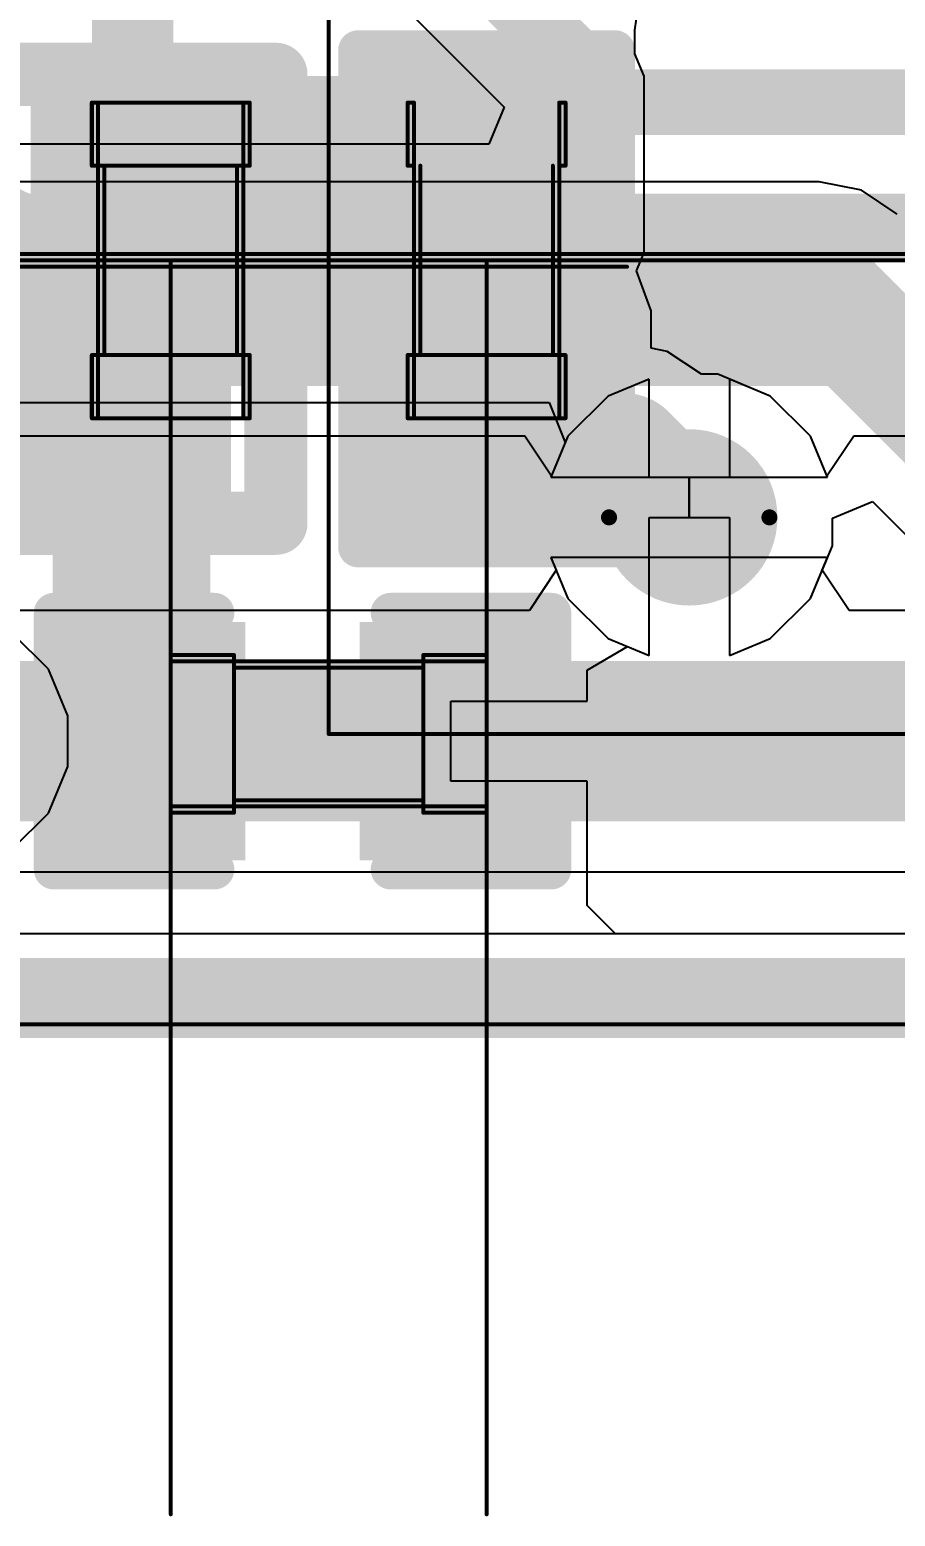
# Model space of a CAD drawing. Header units: inches. Extents: x 0 to 323, y -26 to 38.
# Drawn here: x 17.803 to 20.543, y -1.642 to 3.068 of the extents above; entities that cross this region are included whole.
import ezdxf

# ---------------------------------------------------------------- set-up
doc = ezdxf.new("R2010")
doc.units = ezdxf.units.IN
for name, color, linetype in [('Board Outline', 216, 'Continuous'), ('Bottom Layer', 5, 'Continuous'), ('Bottom Overlay', 54, 'Continuous'), ('Bottom Solder', 6, 'Continuous'), ('Drill Drawing', 1, 'Continuous'), ('GND', 76, 'Continuous'), ('Mechanical 3', 76, 'Continuous'), ('Power', 16, 'Continuous'), ('Top Layer', 1, 'Continuous'), ('Top Overlay', 2, 'Continuous'), ('Top Paste', 8, 'Continuous'), ('Top Solder', 216, 'Continuous'), ('Via Holes', 16, 'Continuous')]:
    doc.layers.add(name, color=color, linetype=linetype)
doc.styles.add('Arial', font='', dxfattribs={"height": 0.2})
doc.styles.get('Arial').set_extended_font_data('Arial')

# ---------------------------------------------------------------- blocks, each defined once
blk = doc.blocks.new('C___0402_12')
at = {"layer": 'Top Layer'}
for points in [[(-0.6985, -0.3175), (-0.6985, 0.3175), (-0.2413, 0.3175), (-0.2413, -0.3175)], [(0.2413, -0.3175), (0.2413, 0.3175), (0.6985, 0.3175), (0.6985, -0.3175)]]:
    blk.add_hatch(color=1, dxfattribs=at).paths.add_polyline_path(points)
at = {"layer": 'Top Paste'}
for points in [[(-0.6985, -0.3175), (-0.6985, 0.3175), (-0.2413, 0.3175), (-0.2413, -0.3175)], [(0.2413, -0.3175), (0.2413, 0.3175), (0.6985, 0.3175), (0.6985, -0.3175)]]:
    blk.add_hatch(color=8, dxfattribs=at).paths.add_polyline_path(points)
at = {"layer": 'Top Solder'}
for points in [[(-0.7585, -0.3775), (-0.7585, 0.3775), (-0.1813, 0.3775), (-0.1813, -0.3775)], [(0.1813, -0.3775), (0.1813, 0.3775), (0.7585, 0.3775), (0.7585, -0.3775)]]:
    blk.add_hatch(color=216, dxfattribs=at).paths.add_polyline_path(points)
at = {"layer": 'Top Overlay'}
for points in [[(-0.7874, -0.4064, 0.127, 0.127, 0), (-0.7874, 0.4064, 0.127, 0.127, 0)], [(-0.2794, 0.4064, 0.127, 0.127, 0), (-0.7874, 0.4064, 0.127, 0.127, 0)], [(0.7874, 0.4064, 0.127, 0.127, 0), (0.2794, 0.4064, 0.127, 0.127, 0)], [(0.7874, -0.4064, 0.127, 0.127, 0), (0.7874, 0.4064, 0.127, 0.127, 0)], [(-0.2794, -0.4064, 0.127, 0.127, 0), (-0.7874, -0.4064, 0.127, 0.127, 0)], [(0.7874, -0.4064, 0.127, 0.127, 0), (0.2794, -0.4064, 0.127, 0.127, 0)]]:
    blk.add_lwpolyline(points, format="xyseb", dxfattribs=at)
for points in [[(-0.8191, 0.4064, 0.0635, 0.0635, 1), (-0.7556, 0.4064, 0.0635, 0.0635, 1)], [(-0.8191, 0.4064, 0.0635, 0.0635, 1), (-0.7556, 0.4064, 0.0635, 0.0635, 1)], [(-0.3111, 0.4064, 0.0635, 0.0635, 1), (-0.2477, 0.4064, 0.0635, 0.0635, 1)], [(0.2477, 0.4064, 0.0635, 0.0635, 1), (0.3111, 0.4064, 0.0635, 0.0635, 1)], [(0.7556, 0.4064, 0.0635, 0.0635, 1), (0.8191, 0.4064, 0.0635, 0.0635, 1)], [(0.7556, 0.4064, 0.0635, 0.0635, 1), (0.8191, 0.4064, 0.0635, 0.0635, 1)], [(-0.8191, -0.4064, 0.0635, 0.0635, 1), (-0.7556, -0.4064, 0.0635, 0.0635, 1)], [(-0.8191, -0.4064, 0.0635, 0.0635, 1), (-0.7556, -0.4064, 0.0635, 0.0635, 1)], [(-0.3111, -0.4064, 0.0635, 0.0635, 1), (-0.2477, -0.4064, 0.0635, 0.0635, 1)], [(0.2477, -0.4064, 0.0635, 0.0635, 1), (0.3111, -0.4064, 0.0635, 0.0635, 1)], [(0.7556, -0.4064, 0.0635, 0.0635, 1), (0.8191, -0.4064, 0.0635, 0.0635, 1)], [(0.7556, -0.4064, 0.0635, 0.0635, 1), (0.8191, -0.4064, 0.0635, 0.0635, 1)]]:
    blk.add_lwpolyline(points, format="xyseb", close=True, dxfattribs=at)
blk = doc.blocks.new('IND_0402_26')
at = {"layer": 'Top Layer'}
for points in [[(-0.55, 0.3), (-0.15, 0.3), (-0.15, -0.3), (-0.55, -0.3)], [(0.15, 0.3), (0.55, 0.3), (0.55, -0.3), (0.15, -0.3)]]:
    blk.add_hatch(color=1, dxfattribs=at).paths.add_polyline_path(points)
at = {"layer": 'Top Paste'}
for points in [[(-0.55, 0.3), (-0.15, 0.3), (-0.15, -0.3), (-0.55, -0.3)], [(0.15, 0.3), (0.55, 0.3), (0.55, -0.3), (0.15, -0.3)]]:
    blk.add_hatch(color=8, dxfattribs=at).paths.add_polyline_path(points)
at = {"layer": 'Top Solder'}
for points in [[(-0.55, 0.3), (-0.15, 0.3), (-0.15, -0.3), (-0.55, -0.3)], [(0.15, 0.3), (0.55, 0.3), (0.55, -0.3), (0.15, -0.3)]]:
    blk.add_hatch(color=216, dxfattribs=at).paths.add_polyline_path(points)
at = {"layer": 'Top Overlay'}
for points in [[(-0.3048, 0.4572, 0.2, 0.2, 0), (-0.7112, 0.4572, 0.2, 0.2, 0)], [(-0.7112, -0.4572, 0.2, 0.2, 0), (-0.7112, 0.4572, 0.2, 0.2, 0)], [(0.7112, 0.4572, 0.2, 0.2, 0), (-0.3048, 0.4572, 0.2, 0.2, 0)], [(0.7112, -0.4572, 0.2, 0.2, 0), (0.7112, 0.4572, 0.2, 0.2, 0)], [(-0.3048, -0.4572, 0.2, 0.2, 0), (-0.7112, -0.4572, 0.2, 0.2, 0)], [(0.7112, -0.4572, 0.2, 0.2, 0), (-0.3048, -0.4572, 0.2, 0.2, 0)]]:
    blk.add_lwpolyline(points, format="xyseb", dxfattribs=at)
for points in [[(-0.7612, 0.4572, 0.1, 0.1, 1), (-0.6612, 0.4572, 0.1, 0.1, 1)], [(-0.7612, 0.4572, 0.1, 0.1, 1), (-0.6612, 0.4572, 0.1, 0.1, 1)], [(-0.3548, 0.4572, 0.1, 0.1, 1), (-0.2548, 0.4572, 0.1, 0.1, 1)], [(-0.3548, 0.4572, 0.1, 0.1, 1), (-0.2548, 0.4572, 0.1, 0.1, 1)], [(0.6612, 0.4572, 0.1, 0.1, 1), (0.7612, 0.4572, 0.1, 0.1, 1)], [(0.6612, 0.4572, 0.1, 0.1, 1), (0.7612, 0.4572, 0.1, 0.1, 1)], [(-0.7612, -0.4572, 0.1, 0.1, 1), (-0.6612, -0.4572, 0.1, 0.1, 1)], [(-0.7612, -0.4572, 0.1, 0.1, 1), (-0.6612, -0.4572, 0.1, 0.1, 1)], [(-0.3548, -0.4572, 0.1, 0.1, 1), (-0.2548, -0.4572, 0.1, 0.1, 1)], [(-0.3548, -0.4572, 0.1, 0.1, 1), (-0.2548, -0.4572, 0.1, 0.1, 1)], [(0.6612, -0.4572, 0.1, 0.1, 1), (0.7612, -0.4572, 0.1, 0.1, 1)], [(0.6612, -0.4572, 0.1, 0.1, 1), (0.7612, -0.4572, 0.1, 0.1, 1)]]:
    blk.add_lwpolyline(points, format="xyseb", close=True, dxfattribs=at)
blk = doc.blocks.new('C___0402_34')
at = {"layer": 'Top Layer'}
for points in [[(-0.6985, -0.3175), (-0.6985, 0.3175), (-0.2413, 0.3175), (-0.2413, -0.3175)], [(0.2413, -0.3175), (0.2413, 0.3175), (0.6985, 0.3175), (0.6985, -0.3175)]]:
    blk.add_hatch(color=1, dxfattribs=at).paths.add_polyline_path(points)
at = {"layer": 'Top Paste'}
for points in [[(-0.6985, -0.3175), (-0.6985, 0.3175), (-0.2413, 0.3175), (-0.2413, -0.3175)], [(0.2413, -0.3175), (0.2413, 0.3175), (0.6985, 0.3175), (0.6985, -0.3175)]]:
    blk.add_hatch(color=8, dxfattribs=at).paths.add_polyline_path(points)
at = {"layer": 'Top Solder'}
for points in [[(-0.7585, -0.3775), (-0.7585, 0.3775), (-0.1813, 0.3775), (-0.1813, -0.3775)], [(0.1813, -0.3775), (0.1813, 0.3775), (0.7585, 0.3775), (0.7585, -0.3775)]]:
    blk.add_hatch(color=216, dxfattribs=at).paths.add_polyline_path(points)
at = {"layer": 'Top Overlay'}
for points in [[(-0.7874, -0.4064, 0.127, 0.127, 0), (-0.7874, 0.4064, 0.127, 0.127, 0)], [(-0.7874, 0.4064, 0.127, 0.127, 0), (-0.2794, 0.4064, 0.127, 0.127, 0)], [(0.2794, 0.4064, 0.127, 0.127, 0), (0.7874, 0.4064, 0.127, 0.127, 0)], [(0.7874, -0.4064, 0.127, 0.127, 0), (0.7874, 0.4064, 0.127, 0.127, 0)], [(-0.7874, -0.4064, 0.127, 0.127, 0), (-0.2794, -0.4064, 0.127, 0.127, 0)], [(0.2794, -0.4064, 0.127, 0.127, 0), (0.7874, -0.4064, 0.127, 0.127, 0)]]:
    blk.add_lwpolyline(points, format="xyseb", dxfattribs=at)
for points in [[(-0.8191, 0.4064, 0.0635, 0.0635, 1), (-0.7556, 0.4064, 0.0635, 0.0635, 1)], [(-0.8191, 0.4064, 0.0635, 0.0635, 1), (-0.7556, 0.4064, 0.0635, 0.0635, 1)], [(-0.3111, 0.4064, 0.0635, 0.0635, 1), (-0.2477, 0.4064, 0.0635, 0.0635, 1)], [(0.2477, 0.4064, 0.0635, 0.0635, 1), (0.3111, 0.4064, 0.0635, 0.0635, 1)], [(0.7556, 0.4064, 0.0635, 0.0635, 1), (0.8191, 0.4064, 0.0635, 0.0635, 1)], [(0.7556, 0.4064, 0.0635, 0.0635, 1), (0.8191, 0.4064, 0.0635, 0.0635, 1)], [(-0.8191, -0.4064, 0.0635, 0.0635, 1), (-0.7556, -0.4064, 0.0635, 0.0635, 1)], [(-0.8191, -0.4064, 0.0635, 0.0635, 1), (-0.7556, -0.4064, 0.0635, 0.0635, 1)], [(-0.3111, -0.4064, 0.0635, 0.0635, 1), (-0.2477, -0.4064, 0.0635, 0.0635, 1)], [(0.2477, -0.4064, 0.0635, 0.0635, 1), (0.3111, -0.4064, 0.0635, 0.0635, 1)], [(0.7556, -0.4064, 0.0635, 0.0635, 1), (0.8191, -0.4064, 0.0635, 0.0635, 1)], [(0.7556, -0.4064, 0.0635, 0.0635, 1), (0.8191, -0.4064, 0.0635, 0.0635, 1)]]:
    blk.add_lwpolyline(points, format="xyseb", close=True, dxfattribs=at)

msp = doc.modelspace()

# ---------------------------------------------------------------- hatches: boundary and pattern name
at = {"layer": 'Bottom Layer'}
h = msp.add_hatch(color=5, dxfattribs=at)
edge = h.paths.add_edge_path()
edge.add_arc((19.891, 1.5228), 0.25, 0, 360)
at = {"layer": 'Bottom Solder'}
h = msp.add_hatch(color=6, dxfattribs=at)
edge = h.paths.add_edge_path()
edge.add_arc((19.891, 1.5228), 0.15, 0, 360)
at = {"layer": 'GND'}
h = msp.add_hatch(color=76, dxfattribs=at)
edge = h.paths.add_edge_path()
edge.add_arc((19.891, 1.5228), 0.25, 0, 360)
at = {"layer": 'Power'}
h = msp.add_hatch(color=16, dxfattribs=at)
edge = h.paths.add_edge_path()
edge.add_arc((19.891, 1.5228), 0.25, 0, 360)
at = {"layer": 'Top Layer'}
for points in [[(17.8054, 2.3622), (19.5834, 2.3622), (19.5834, 2.921), (17.8054, 2.921)], [(16.6116, 1.5748), (18.4404, 1.5748), (18.4404, 2.1336), (16.6116, 2.1336)]]:
    msp.add_hatch(color=1, dxfattribs=at).paths.add_polyline_path(points)
h = msp.add_hatch(color=1, dxfattribs=at)
edge = h.paths.add_edge_path()
edge.add_arc((19.891, 1.5228), 0.25, 0, 360)
at = {"layer": 'Top Solder'}
h = msp.add_hatch(color=216, dxfattribs=at)
edge = h.paths.add_edge_path()
edge.add_arc((19.891, 1.5228), 0.15, 0, 360)
at = {"layer": 'Via Holes'}
h = msp.add_hatch(color=7, dxfattribs=at)
edge = h.paths.add_edge_path()
edge.add_arc((19.891, 1.5228), 0.15, 0, 360)

# ---------------------------------------------------------------- linework, layer by layer
at = {"layer": 'Board Outline'}
msp.add_lwpolyline([(0, 0, 0.254, 0.254, 0), (38, 0, 0.254, 0.254, 0)], format="xyseb", dxfattribs=at)
at = {"layer": 'Bottom Layer'}
for p, q in [((20.3022, 2.5857), (11.7676, 2.5857)), ((20.436, 2.5591), (20.3022, 2.5857)), ((20.5494, 2.4833), (20.436, 2.5591)), ((15.7394, 1.8865), (19.4478, 1.8865)), ((19.4478, 1.8865), (19.4985, 1.7595)), ((19.4985, 1.7595), (19.4531, 1.6498)), ((19.4531, 1.6498), (19.891, 1.6498)), ((19.891, 1.6498), (19.891, 1.5228)), ((20.3442, 1.52), (20.4712, 1.5726)), ((20.4712, 1.5726), (21.6506, 0.3932)), ((19.891, 1.5228), (20.018, 1.5228)), ((20.018, 1.5228), (20.018, 1.0849)), ((20.3442, 1.4327), (20.3442, 1.52)), ((20.2752, 1.2661), (20.3442, 1.4327)), ((19.764, 1.3958), (19.4531, 1.3958)), ((19.4531, 1.3958), (19.5068, 1.2661)), ((19.764, 1.0849), (19.764, 1.3958)), ((19.5068, 1.2661), (19.6343, 1.1386)), ((20.1477, 1.1386), (20.2752, 1.2661)), ((17.8615, 1.0418), (17.7483, 1.155)), ((19.6343, 1.1386), (19.764, 1.0849)), ((20.018, 1.0849), (20.1477, 1.1386)), ((17.9228, 0.8939), (17.8615, 1.0418)), ((17.9228, 0.7338), (17.9228, 0.8939)), ((17.8615, 0.5859), (17.9228, 0.7338)), ((17.7483, 0.4727), (17.8615, 0.5859)), ((21.7238, 0.2032), (8.3343, 0.2032))]:
    msp.add_line(p, q, dxfattribs=at)
for points in [[(11.5341, 2.2361, 0.381, 0.381, 0), (20.3022, 2.2361, 0.381, 0.381, 0)], [(20.3022, 2.2361, 0.381, 0.381, 0), (21.8979, 0.6404, 0.381, 0.381, 0)]]:
    msp.add_lwpolyline(points, format="xyseb", dxfattribs=at)
msp.add_lwpolyline([(20.2069, 2.2361, 0.1905, 0.1905, 1), (20.3974, 2.2361, 0.1905, 0.1905, 1)], format="xyseb", close=True, dxfattribs=at)
msp.add_lwpolyline([(20.2069, 2.2361, 0.1905, 0.1905, 1), (20.3974, 2.2361, 0.1905, 0.1905, 1)], format="xyseb", close=True, dxfattribs=at)
at = {"layer": 'Drill Drawing'}
for points in [[(20.145, 1.5228, 0.0508, 0.0508, 1), (19.637, 1.5228, 0.0508, 0.0508, 1)], [(19.6243, 1.5228, 0.0254, 0.0254, 1), (19.6497, 1.5228, 0.0254, 0.0254, 1)], [(20.1323, 1.5228, 0.0254, 0.0254, 1), (20.1577, 1.5228, 0.0254, 0.0254, 1)]]:
    msp.add_lwpolyline(points, format="xyseb", close=True, dxfattribs=at)
at = {"layer": 'GND'}
for p, q in [((19.764, 1.9608), (19.6343, 1.907)), ((19.764, 1.6498), (19.764, 1.9608)), ((20.1477, 1.907), (20.018, 1.9608)), ((20.018, 1.9608), (20.018, 1.6498)), ((19.6343, 1.907), (19.5068, 1.7795)), ((20.2752, 1.7795), (20.1477, 1.907)), ((19.5068, 1.7795), (19.4531, 1.6498)), ((20.3289, 1.6498), (20.2752, 1.7795)), ((19.4531, 1.6498), (19.764, 1.6498)), ((20.018, 1.6498), (20.3289, 1.6498)), ((19.764, 1.3958), (19.4531, 1.3958)), ((19.4531, 1.3958), (19.5068, 1.2661)), ((19.764, 1.0849), (19.764, 1.3958)), ((20.3289, 1.3958), (20.018, 1.3958)), ((20.018, 1.3958), (20.018, 1.0849)), ((20.2752, 1.2661), (20.3289, 1.3958)), ((19.5068, 1.2661), (19.6343, 1.1386)), ((20.1477, 1.1386), (20.2752, 1.2661)), ((17.8615, 1.0418), (17.7483, 1.155)), ((19.6343, 1.1386), (19.764, 1.0849)), ((20.018, 1.0849), (20.1477, 1.1386)), ((17.9228, 0.8939), (17.8615, 1.0418)), ((17.9228, 0.7338), (17.9228, 0.8939)), ((17.8615, 0.5859), (17.9228, 0.7338)), ((17.7483, 0.4727), (17.8615, 0.5859)), ((37.7698, 0.2032), (0.2032, 0.2032))]:
    msp.add_line(p, q, dxfattribs=at)
at = {"layer": 'Mechanical 3'}
for points in [[(18.7492, 0.8368, 0.0127, 0.0127, 0), (18.7492, 8.7815, 0.0127, 0.0127, 0)], [(18.7492, 0.8368, 0.0127, 0.0127, 0), (18.7492, 8.7815, 0.0127, 0.0127, 0)], [(17.9992, 2.8368, 0.0127, 0.0127, 0), (18.0192, 2.8368, 0.0127, 0.0127, 0)], [(17.9992, 2.6368, 0.0127, 0.0127, 0), (17.9992, 2.8368, 0.0127, 0.0127, 0)], [(18.0192, 1.8368, 0.0127, 0.0127, 0), (18.0192, 2.8368, 0.0127, 0.0127, 0)], [(18.0192, 2.8368, 0.0127, 0.0127, 0), (18.4792, 2.8368, 0.0127, 0.0127, 0)], [(18.4792, 1.8368, 0.0127, 0.0127, 0), (18.4792, 2.8368, 0.0127, 0.0127, 0)], [(18.4792, 2.8368, 0.0127, 0.0127, 0), (18.4992, 2.8368, 0.0127, 0.0127, 0)], [(18.4992, 2.6368, 0.0127, 0.0127, 0), (18.4992, 2.8368, 0.0127, 0.0127, 0)], [(18.9992, 2.8368, 0.0127, 0.0127, 0), (19.0192, 2.8368, 0.0127, 0.0127, 0)], [(18.9992, 2.6368, 0.0127, 0.0127, 0), (18.9992, 2.8368, 0.0127, 0.0127, 0)], [(19.0192, 1.8368, 0.0127, 0.0127, 0), (19.0192, 2.8368, 0.0127, 0.0127, 0)], [(19.4792, 1.8368, 0.0127, 0.0127, 0), (19.4792, 2.8368, 0.0127, 0.0127, 0)], [(19.4792, 2.8368, 0.0127, 0.0127, 0), (19.4992, 2.8368, 0.0127, 0.0127, 0)], [(19.4992, 2.6368, 0.0127, 0.0127, 0), (19.4992, 2.8368, 0.0127, 0.0127, 0)], [(17.9992, 2.6368, 0.0127, 0.0127, 0), (18.0192, 2.6368, 0.0127, 0.0127, 0)], [(18.0192, 2.6368, 0.0127, 0.0127, 0), (18.4792, 2.6368, 0.0127, 0.0127, 0)], [(18.0392, 2.0368, 0.0127, 0.0127, 0), (18.0392, 2.6368, 0.0127, 0.0127, 0)], [(18.4592, 2.0368, 0.0127, 0.0127, 0), (18.4592, 2.6368, 0.0127, 0.0127, 0)], [(18.4792, 2.6368, 0.0127, 0.0127, 0), (18.4992, 2.6368, 0.0127, 0.0127, 0)], [(18.9992, 2.6368, 0.0127, 0.0127, 0), (19.0192, 2.6368, 0.0127, 0.0127, 0)], [(19.0392, 2.0368, 0.0127, 0.0127, 0), (19.0392, 2.6368, 0.0127, 0.0127, 0)], [(19.4592, 2.0368, 0.0127, 0.0127, 0), (19.4592, 2.6368, 0.0127, 0.0127, 0)], [(19.4792, 2.6368, 0.0127, 0.0127, 0), (19.4992, 2.6368, 0.0127, 0.0127, 0)], [(13.9492, 2.3568, 0.0127, 0.0127, 0), (21.8939, 2.3568, 0.0127, 0.0127, 0)], [(13.9492, 2.3568, 0.0127, 0.0127, 0), (21.8939, 2.3568, 0.0127, 0.0127, 0)], [(11.7492, 2.3168, 0.0127, 0.0127, 0), (19.6939, 2.3168, 0.0127, 0.0127, 0)], [(11.7492, 2.3168, 0.0127, 0.0127, 0), (19.6939, 2.3168, 0.0127, 0.0127, 0)], [(12.9492, 2.3368, 0.0127, 0.0127, 0), (20.8939, 2.3368, 0.0127, 0.0127, 0)], [(12.9492, 2.3368, 0.0127, 0.0127, 0), (20.8939, 2.3368, 0.0127, 0.0127, 0)], [(15.2492, 2.3368, 0.0127, 0.0127, 0), (23.1939, 2.3368, 0.0127, 0.0127, 0)], [(15.2492, 2.3368, 0.0127, 0.0127, 0), (23.1939, 2.3368, 0.0127, 0.0127, 0)], [(16.2492, 2.3368, 0.0127, 0.0127, 0), (24.1939, 2.3368, 0.0127, 0.0127, 0)], [(16.2492, 2.3368, 0.0127, 0.0127, 0), (24.1939, 2.3368, 0.0127, 0.0127, 0)], [(17.2492, 2.3368, 0.0127, 0.0127, 0), (25.1939, 2.3368, 0.0127, 0.0127, 0)], [(17.2492, 2.3368, 0.0127, 0.0127, 0), (25.1939, 2.3368, 0.0127, 0.0127, 0)], [(18.2492, -1.6356, 0.0127, 0.0127, 0), (18.2492, 2.3368, 0.0127, 0.0127, 0)], [(18.2492, -1.6356, 0.0127, 0.0127, 0), (18.2492, 2.3368, 0.0127, 0.0127, 0)], [(18.2492, 2.3368, 0.0127, 0.0127, 0), (26.1939, 2.3368, 0.0127, 0.0127, 0)], [(18.2492, 2.3368, 0.0127, 0.0127, 0), (26.1939, 2.3368, 0.0127, 0.0127, 0)], [(19.2492, -1.6356, 0.0127, 0.0127, 0), (19.2492, 2.3368, 0.0127, 0.0127, 0)], [(19.2492, -1.6356, 0.0127, 0.0127, 0), (19.2492, 2.3368, 0.0127, 0.0127, 0)], [(19.2492, 2.3368, 0.0127, 0.0127, 0), (27.1939, 2.3368, 0.0127, 0.0127, 0)], [(19.2492, 2.3368, 0.0127, 0.0127, 0), (27.1939, 2.3368, 0.0127, 0.0127, 0)], [(17.9992, 2.0368, 0.0127, 0.0127, 0), (18.0192, 2.0368, 0.0127, 0.0127, 0)], [(17.9992, 1.8368, 0.0127, 0.0127, 0), (17.9992, 2.0368, 0.0127, 0.0127, 0)], [(18.0192, 2.0368, 0.0127, 0.0127, 0), (18.4792, 2.0368, 0.0127, 0.0127, 0)], [(18.4792, 2.0368, 0.0127, 0.0127, 0), (18.4992, 2.0368, 0.0127, 0.0127, 0)], [(18.4992, 1.8368, 0.0127, 0.0127, 0), (18.4992, 2.0368, 0.0127, 0.0127, 0)], [(18.9992, 2.0368, 0.0127, 0.0127, 0), (19.0192, 2.0368, 0.0127, 0.0127, 0)], [(18.9992, 1.8368, 0.0127, 0.0127, 0), (18.9992, 2.0368, 0.0127, 0.0127, 0)], [(19.0192, 2.0368, 0.0127, 0.0127, 0), (19.4792, 2.0368, 0.0127, 0.0127, 0)], [(19.4792, 2.0368, 0.0127, 0.0127, 0), (19.4992, 2.0368, 0.0127, 0.0127, 0)], [(19.4992, 1.8368, 0.0127, 0.0127, 0), (19.4992, 2.0368, 0.0127, 0.0127, 0)], [(17.9992, 1.8368, 0.0127, 0.0127, 0), (18.0192, 1.8368, 0.0127, 0.0127, 0)], [(18.0192, 1.8368, 0.0127, 0.0127, 0), (18.4792, 1.8368, 0.0127, 0.0127, 0)], [(18.4792, 1.8368, 0.0127, 0.0127, 0), (18.4992, 1.8368, 0.0127, 0.0127, 0)], [(18.9992, 1.8368, 0.0127, 0.0127, 0), (19.0192, 1.8368, 0.0127, 0.0127, 0)], [(19.0192, 1.8368, 0.0127, 0.0127, 0), (19.4792, 1.8368, 0.0127, 0.0127, 0)], [(19.4792, 1.8368, 0.0127, 0.0127, 0), (19.4992, 1.8368, 0.0127, 0.0127, 0)], [(18.2492, 1.0868, 0.0127, 0.0127, 0), (18.4492, 1.0868, 0.0127, 0.0127, 0)], [(18.2492, 1.0668, 0.0127, 0.0127, 0), (18.2492, 1.0868, 0.0127, 0.0127, 0)], [(18.4492, 1.0668, 0.0127, 0.0127, 0), (18.4492, 1.0868, 0.0127, 0.0127, 0)], [(19.0492, 1.0668, 0.0127, 0.0127, 0), (19.0492, 1.0868, 0.0127, 0.0127, 0)], [(19.0492, 1.0868, 0.0127, 0.0127, 0), (19.2492, 1.0868, 0.0127, 0.0127, 0)], [(19.2492, 1.0668, 0.0127, 0.0127, 0), (19.2492, 1.0868, 0.0127, 0.0127, 0)], [(18.2492, 0.6068, 0.0127, 0.0127, 0), (18.2492, 1.0668, 0.0127, 0.0127, 0)], [(18.2492, 1.0668, 0.0127, 0.0127, 0), (19.2492, 1.0668, 0.0127, 0.0127, 0)], [(18.4492, 0.6068, 0.0127, 0.0127, 0), (18.4492, 1.0668, 0.0127, 0.0127, 0)], [(18.4492, 1.0468, 0.0127, 0.0127, 0), (19.0492, 1.0468, 0.0127, 0.0127, 0)], [(19.0492, 0.6068, 0.0127, 0.0127, 0), (19.0492, 1.0668, 0.0127, 0.0127, 0)], [(19.2492, 0.6068, 0.0127, 0.0127, 0), (19.2492, 1.0668, 0.0127, 0.0127, 0)], [(18.7492, 0.8368, 0.0127, 0.0127, 0), (22.7216, 0.8368, 0.0127, 0.0127, 0)], [(18.7492, 0.8368, 0.0127, 0.0127, 0), (22.7216, 0.8368, 0.0127, 0.0127, 0)], [(18.2492, 0.5868, 0.0127, 0.0127, 0), (18.2492, 0.6068, 0.0127, 0.0127, 0)], [(18.2492, 0.6068, 0.0127, 0.0127, 0), (19.2492, 0.6068, 0.0127, 0.0127, 0)], [(18.4492, 0.6268, 0.0127, 0.0127, 0), (19.0492, 0.6268, 0.0127, 0.0127, 0)], [(18.4492, 0.5868, 0.0127, 0.0127, 0), (18.4492, 0.6068, 0.0127, 0.0127, 0)], [(19.0492, 0.5868, 0.0127, 0.0127, 0), (19.0492, 0.6068, 0.0127, 0.0127, 0)], [(19.2492, 0.5868, 0.0127, 0.0127, 0), (19.2492, 0.6068, 0.0127, 0.0127, 0)], [(18.2492, 0.5868, 0.0127, 0.0127, 0), (18.4492, 0.5868, 0.0127, 0.0127, 0)], [(19.0492, 0.5868, 0.0127, 0.0127, 0), (19.2492, 0.5868, 0.0127, 0.0127, 0)], [(1.9992, -0.0832, 0.0127, 0.0127, 0), (35.9992, -0.0832, 0.0127, 0.0127, 0)]]:
    msp.add_lwpolyline(points, format="xyseb", dxfattribs=at)
for points in [[(17.996, 2.8368, 0.00635, 0.00635, 1), (18.0024, 2.8368, 0.00635, 0.00635, 1)], [(17.996, 2.8368, 0.00635, 0.00635, 1), (18.0024, 2.8368, 0.00635, 0.00635, 1)], [(18.016, 2.8368, 0.00635, 0.00635, 1), (18.0224, 2.8368, 0.00635, 0.00635, 1)], [(18.016, 2.8368, 0.00635, 0.00635, 1), (18.0224, 2.8368, 0.00635, 0.00635, 1)], [(18.016, 2.8368, 0.00635, 0.00635, 1), (18.0224, 2.8368, 0.00635, 0.00635, 1)], [(18.476, 2.8368, 0.00635, 0.00635, 1), (18.4824, 2.8368, 0.00635, 0.00635, 1)], [(18.476, 2.8368, 0.00635, 0.00635, 1), (18.4824, 2.8368, 0.00635, 0.00635, 1)], [(18.476, 2.8368, 0.00635, 0.00635, 1), (18.4824, 2.8368, 0.00635, 0.00635, 1)], [(18.496, 2.8368, 0.00635, 0.00635, 1), (18.5024, 2.8368, 0.00635, 0.00635, 1)], [(18.496, 2.8368, 0.00635, 0.00635, 1), (18.5024, 2.8368, 0.00635, 0.00635, 1)], [(18.996, 2.8368, 0.00635, 0.00635, 1), (19.0024, 2.8368, 0.00635, 0.00635, 1)], [(18.996, 2.8368, 0.00635, 0.00635, 1), (19.0024, 2.8368, 0.00635, 0.00635, 1)], [(19.016, 2.8368, 0.00635, 0.00635, 1), (19.0224, 2.8368, 0.00635, 0.00635, 1)], [(19.016, 2.8368, 0.00635, 0.00635, 1), (19.0224, 2.8368, 0.00635, 0.00635, 1)], [(19.476, 2.8368, 0.00635, 0.00635, 1), (19.4824, 2.8368, 0.00635, 0.00635, 1)], [(19.476, 2.8368, 0.00635, 0.00635, 1), (19.4824, 2.8368, 0.00635, 0.00635, 1)], [(19.496, 2.8368, 0.00635, 0.00635, 1), (19.5024, 2.8368, 0.00635, 0.00635, 1)], [(19.496, 2.8368, 0.00635, 0.00635, 1), (19.5024, 2.8368, 0.00635, 0.00635, 1)], [(17.996, 2.6368, 0.00635, 0.00635, 1), (18.0024, 2.6368, 0.00635, 0.00635, 1)], [(17.996, 2.6368, 0.00635, 0.00635, 1), (18.0024, 2.6368, 0.00635, 0.00635, 1)], [(18.016, 2.6368, 0.00635, 0.00635, 1), (18.0224, 2.6368, 0.00635, 0.00635, 1)], [(18.016, 2.6368, 0.00635, 0.00635, 1), (18.0224, 2.6368, 0.00635, 0.00635, 1)], [(18.036, 2.6368, 0.00635, 0.00635, 1), (18.0424, 2.6368, 0.00635, 0.00635, 1)], [(18.456, 2.6368, 0.00635, 0.00635, 1), (18.4624, 2.6368, 0.00635, 0.00635, 1)], [(18.476, 2.6368, 0.00635, 0.00635, 1), (18.4824, 2.6368, 0.00635, 0.00635, 1)], [(18.476, 2.6368, 0.00635, 0.00635, 1), (18.4824, 2.6368, 0.00635, 0.00635, 1)], [(18.496, 2.6368, 0.00635, 0.00635, 1), (18.5024, 2.6368, 0.00635, 0.00635, 1)], [(18.496, 2.6368, 0.00635, 0.00635, 1), (18.5024, 2.6368, 0.00635, 0.00635, 1)], [(18.996, 2.6368, 0.00635, 0.00635, 1), (19.0024, 2.6368, 0.00635, 0.00635, 1)], [(18.996, 2.6368, 0.00635, 0.00635, 1), (19.0024, 2.6368, 0.00635, 0.00635, 1)], [(19.016, 2.6368, 0.00635, 0.00635, 1), (19.0224, 2.6368, 0.00635, 0.00635, 1)], [(19.036, 2.6368, 0.00635, 0.00635, 1), (19.0424, 2.6368, 0.00635, 0.00635, 1)], [(19.456, 2.6368, 0.00635, 0.00635, 1), (19.4624, 2.6368, 0.00635, 0.00635, 1)], [(19.476, 2.6368, 0.00635, 0.00635, 1), (19.4824, 2.6368, 0.00635, 0.00635, 1)], [(19.496, 2.6368, 0.00635, 0.00635, 1), (19.5024, 2.6368, 0.00635, 0.00635, 1)], [(19.496, 2.6368, 0.00635, 0.00635, 1), (19.5024, 2.6368, 0.00635, 0.00635, 1)], [(18.246, 2.3368, 0.00635, 0.00635, 1), (18.2524, 2.3368, 0.00635, 0.00635, 1)], [(18.246, 2.3368, 0.00635, 0.00635, 1), (18.2524, 2.3368, 0.00635, 0.00635, 1)], [(18.246, 2.3368, 0.00635, 0.00635, 1), (18.2524, 2.3368, 0.00635, 0.00635, 1)], [(18.246, 2.3368, 0.00635, 0.00635, 1), (18.2524, 2.3368, 0.00635, 0.00635, 1)], [(18.2524, 2.3368, 0.00635, 0.00635, 1), (18.246, 2.3368, 0.00635, 0.00635, 1)], [(18.2524, 2.3368, 0.00635, 0.00635, 1), (18.246, 2.3368, 0.00635, 0.00635, 1)], [(18.2444, 2.3368, 0.00317, 0.00317, 1), (18.2476, 2.3368, 0.00317, 0.00317, 1)], [(18.2444, 2.3368, 0.00317, 0.00317, 1), (18.2476, 2.3368, 0.00317, 0.00317, 1)], [(18.2508, 2.3368, 0.00317, 0.00317, 1), (18.254, 2.3368, 0.00317, 0.00317, 1)], [(18.2508, 2.3368, 0.00317, 0.00317, 1), (18.254, 2.3368, 0.00317, 0.00317, 1)], [(19.246, 2.3368, 0.00635, 0.00635, 1), (19.2524, 2.3368, 0.00635, 0.00635, 1)], [(19.246, 2.3368, 0.00635, 0.00635, 1), (19.2524, 2.3368, 0.00635, 0.00635, 1)], [(19.246, 2.3368, 0.00635, 0.00635, 1), (19.2524, 2.3368, 0.00635, 0.00635, 1)], [(19.246, 2.3368, 0.00635, 0.00635, 1), (19.2524, 2.3368, 0.00635, 0.00635, 1)], [(19.2524, 2.3368, 0.00635, 0.00635, 1), (19.246, 2.3368, 0.00635, 0.00635, 1)], [(19.2524, 2.3368, 0.00635, 0.00635, 1), (19.246, 2.3368, 0.00635, 0.00635, 1)], [(19.2444, 2.3368, 0.00317, 0.00317, 1), (19.2476, 2.3368, 0.00317, 0.00317, 1)], [(19.2444, 2.3368, 0.00317, 0.00317, 1), (19.2476, 2.3368, 0.00317, 0.00317, 1)], [(19.2508, 2.3368, 0.00317, 0.00317, 1), (19.254, 2.3368, 0.00317, 0.00317, 1)], [(19.2508, 2.3368, 0.00317, 0.00317, 1), (19.254, 2.3368, 0.00317, 0.00317, 1)], [(19.6907, 2.3168, 0.00635, 0.00635, 1), (19.6971, 2.3168, 0.00635, 0.00635, 1)], [(19.6907, 2.3168, 0.00635, 0.00635, 1), (19.6971, 2.3168, 0.00635, 0.00635, 1)], [(17.996, 2.0368, 0.00635, 0.00635, 1), (18.0024, 2.0368, 0.00635, 0.00635, 1)], [(17.996, 2.0368, 0.00635, 0.00635, 1), (18.0024, 2.0368, 0.00635, 0.00635, 1)], [(18.016, 2.0368, 0.00635, 0.00635, 1), (18.0224, 2.0368, 0.00635, 0.00635, 1)], [(18.016, 2.0368, 0.00635, 0.00635, 1), (18.0224, 2.0368, 0.00635, 0.00635, 1)], [(18.036, 2.0368, 0.00635, 0.00635, 1), (18.0424, 2.0368, 0.00635, 0.00635, 1)], [(18.456, 2.0368, 0.00635, 0.00635, 1), (18.4624, 2.0368, 0.00635, 0.00635, 1)], [(18.476, 2.0368, 0.00635, 0.00635, 1), (18.4824, 2.0368, 0.00635, 0.00635, 1)], [(18.476, 2.0368, 0.00635, 0.00635, 1), (18.4824, 2.0368, 0.00635, 0.00635, 1)], [(18.496, 2.0368, 0.00635, 0.00635, 1), (18.5024, 2.0368, 0.00635, 0.00635, 1)], [(18.496, 2.0368, 0.00635, 0.00635, 1), (18.5024, 2.0368, 0.00635, 0.00635, 1)], [(18.996, 2.0368, 0.00635, 0.00635, 1), (19.0024, 2.0368, 0.00635, 0.00635, 1)], [(18.996, 2.0368, 0.00635, 0.00635, 1), (19.0024, 2.0368, 0.00635, 0.00635, 1)], [(19.016, 2.0368, 0.00635, 0.00635, 1), (19.0224, 2.0368, 0.00635, 0.00635, 1)], [(19.016, 2.0368, 0.00635, 0.00635, 1), (19.0224, 2.0368, 0.00635, 0.00635, 1)], [(19.036, 2.0368, 0.00635, 0.00635, 1), (19.0424, 2.0368, 0.00635, 0.00635, 1)], [(19.456, 2.0368, 0.00635, 0.00635, 1), (19.4624, 2.0368, 0.00635, 0.00635, 1)], [(19.476, 2.0368, 0.00635, 0.00635, 1), (19.4824, 2.0368, 0.00635, 0.00635, 1)], [(19.476, 2.0368, 0.00635, 0.00635, 1), (19.4824, 2.0368, 0.00635, 0.00635, 1)], [(19.496, 2.0368, 0.00635, 0.00635, 1), (19.5024, 2.0368, 0.00635, 0.00635, 1)], [(19.496, 2.0368, 0.00635, 0.00635, 1), (19.5024, 2.0368, 0.00635, 0.00635, 1)], [(17.996, 1.8368, 0.00635, 0.00635, 1), (18.0024, 1.8368, 0.00635, 0.00635, 1)], [(17.996, 1.8368, 0.00635, 0.00635, 1), (18.0024, 1.8368, 0.00635, 0.00635, 1)], [(18.016, 1.8368, 0.00635, 0.00635, 1), (18.0224, 1.8368, 0.00635, 0.00635, 1)], [(18.016, 1.8368, 0.00635, 0.00635, 1), (18.0224, 1.8368, 0.00635, 0.00635, 1)], [(18.016, 1.8368, 0.00635, 0.00635, 1), (18.0224, 1.8368, 0.00635, 0.00635, 1)], [(18.476, 1.8368, 0.00635, 0.00635, 1), (18.4824, 1.8368, 0.00635, 0.00635, 1)], [(18.476, 1.8368, 0.00635, 0.00635, 1), (18.4824, 1.8368, 0.00635, 0.00635, 1)], [(18.476, 1.8368, 0.00635, 0.00635, 1), (18.4824, 1.8368, 0.00635, 0.00635, 1)], [(18.496, 1.8368, 0.00635, 0.00635, 1), (18.5024, 1.8368, 0.00635, 0.00635, 1)], [(18.496, 1.8368, 0.00635, 0.00635, 1), (18.5024, 1.8368, 0.00635, 0.00635, 1)], [(18.996, 1.8368, 0.00635, 0.00635, 1), (19.0024, 1.8368, 0.00635, 0.00635, 1)], [(18.996, 1.8368, 0.00635, 0.00635, 1), (19.0024, 1.8368, 0.00635, 0.00635, 1)], [(19.016, 1.8368, 0.00635, 0.00635, 1), (19.0224, 1.8368, 0.00635, 0.00635, 1)], [(19.016, 1.8368, 0.00635, 0.00635, 1), (19.0224, 1.8368, 0.00635, 0.00635, 1)], [(19.016, 1.8368, 0.00635, 0.00635, 1), (19.0224, 1.8368, 0.00635, 0.00635, 1)], [(19.476, 1.8368, 0.00635, 0.00635, 1), (19.4824, 1.8368, 0.00635, 0.00635, 1)], [(19.476, 1.8368, 0.00635, 0.00635, 1), (19.4824, 1.8368, 0.00635, 0.00635, 1)], [(19.476, 1.8368, 0.00635, 0.00635, 1), (19.4824, 1.8368, 0.00635, 0.00635, 1)], [(19.496, 1.8368, 0.00635, 0.00635, 1), (19.5024, 1.8368, 0.00635, 0.00635, 1)], [(19.496, 1.8368, 0.00635, 0.00635, 1), (19.5024, 1.8368, 0.00635, 0.00635, 1)], [(18.246, 1.0868, 0.00635, 0.00635, 1), (18.2524, 1.0868, 0.00635, 0.00635, 1)], [(18.246, 1.0868, 0.00635, 0.00635, 1), (18.2524, 1.0868, 0.00635, 0.00635, 1)], [(18.446, 1.0868, 0.00635, 0.00635, 1), (18.4524, 1.0868, 0.00635, 0.00635, 1)], [(18.446, 1.0868, 0.00635, 0.00635, 1), (18.4524, 1.0868, 0.00635, 0.00635, 1)], [(19.046, 1.0868, 0.00635, 0.00635, 1), (19.0524, 1.0868, 0.00635, 0.00635, 1)], [(19.046, 1.0868, 0.00635, 0.00635, 1), (19.0524, 1.0868, 0.00635, 0.00635, 1)], [(19.246, 1.0868, 0.00635, 0.00635, 1), (19.2524, 1.0868, 0.00635, 0.00635, 1)], [(19.246, 1.0868, 0.00635, 0.00635, 1), (19.2524, 1.0868, 0.00635, 0.00635, 1)], [(18.246, 1.0668, 0.00635, 0.00635, 1), (18.2524, 1.0668, 0.00635, 0.00635, 1)], [(18.246, 1.0668, 0.00635, 0.00635, 1), (18.2524, 1.0668, 0.00635, 0.00635, 1)], [(18.246, 1.0668, 0.00635, 0.00635, 1), (18.2524, 1.0668, 0.00635, 0.00635, 1)], [(18.446, 1.0668, 0.00635, 0.00635, 1), (18.4524, 1.0668, 0.00635, 0.00635, 1)], [(18.446, 1.0668, 0.00635, 0.00635, 1), (18.4524, 1.0668, 0.00635, 0.00635, 1)], [(18.446, 1.0468, 0.00635, 0.00635, 1), (18.4524, 1.0468, 0.00635, 0.00635, 1)], [(19.046, 1.0668, 0.00635, 0.00635, 1), (19.0524, 1.0668, 0.00635, 0.00635, 1)], [(19.046, 1.0668, 0.00635, 0.00635, 1), (19.0524, 1.0668, 0.00635, 0.00635, 1)], [(19.046, 1.0468, 0.00635, 0.00635, 1), (19.0524, 1.0468, 0.00635, 0.00635, 1)], [(19.246, 1.0668, 0.00635, 0.00635, 1), (19.2524, 1.0668, 0.00635, 0.00635, 1)], [(19.246, 1.0668, 0.00635, 0.00635, 1), (19.2524, 1.0668, 0.00635, 0.00635, 1)], [(19.246, 1.0668, 0.00635, 0.00635, 1), (19.2524, 1.0668, 0.00635, 0.00635, 1)], [(18.746, 0.8368, 0.00635, 0.00635, 1), (18.7524, 0.8368, 0.00635, 0.00635, 1)], [(18.746, 0.8368, 0.00635, 0.00635, 1), (18.7524, 0.8368, 0.00635, 0.00635, 1)], [(18.746, 0.8368, 0.00635, 0.00635, 1), (18.7524, 0.8368, 0.00635, 0.00635, 1)], [(18.746, 0.8368, 0.00635, 0.00635, 1), (18.7524, 0.8368, 0.00635, 0.00635, 1)], [(18.7524, 0.8368, 0.00635, 0.00635, 1), (18.746, 0.8368, 0.00635, 0.00635, 1)], [(18.7524, 0.8368, 0.00635, 0.00635, 1), (18.746, 0.8368, 0.00635, 0.00635, 1)], [(18.7444, 0.8368, 0.00317, 0.00317, 1), (18.7476, 0.8368, 0.00317, 0.00317, 1)], [(18.7444, 0.8368, 0.00317, 0.00317, 1), (18.7476, 0.8368, 0.00317, 0.00317, 1)], [(18.7508, 0.8368, 0.00317, 0.00317, 1), (18.754, 0.8368, 0.00317, 0.00317, 1)], [(18.7508, 0.8368, 0.00317, 0.00317, 1), (18.754, 0.8368, 0.00317, 0.00317, 1)], [(18.246, 0.6068, 0.00635, 0.00635, 1), (18.2524, 0.6068, 0.00635, 0.00635, 1)], [(18.246, 0.6068, 0.00635, 0.00635, 1), (18.2524, 0.6068, 0.00635, 0.00635, 1)], [(18.246, 0.6068, 0.00635, 0.00635, 1), (18.2524, 0.6068, 0.00635, 0.00635, 1)], [(18.446, 0.6268, 0.00635, 0.00635, 1), (18.4524, 0.6268, 0.00635, 0.00635, 1)], [(18.446, 0.6068, 0.00635, 0.00635, 1), (18.4524, 0.6068, 0.00635, 0.00635, 1)], [(18.446, 0.6068, 0.00635, 0.00635, 1), (18.4524, 0.6068, 0.00635, 0.00635, 1)], [(19.046, 0.6268, 0.00635, 0.00635, 1), (19.0524, 0.6268, 0.00635, 0.00635, 1)], [(19.046, 0.6068, 0.00635, 0.00635, 1), (19.0524, 0.6068, 0.00635, 0.00635, 1)], [(19.046, 0.6068, 0.00635, 0.00635, 1), (19.0524, 0.6068, 0.00635, 0.00635, 1)], [(19.246, 0.6068, 0.00635, 0.00635, 1), (19.2524, 0.6068, 0.00635, 0.00635, 1)], [(19.246, 0.6068, 0.00635, 0.00635, 1), (19.2524, 0.6068, 0.00635, 0.00635, 1)], [(19.246, 0.6068, 0.00635, 0.00635, 1), (19.2524, 0.6068, 0.00635, 0.00635, 1)], [(18.246, 0.5868, 0.00635, 0.00635, 1), (18.2524, 0.5868, 0.00635, 0.00635, 1)], [(18.246, 0.5868, 0.00635, 0.00635, 1), (18.2524, 0.5868, 0.00635, 0.00635, 1)], [(18.446, 0.5868, 0.00635, 0.00635, 1), (18.4524, 0.5868, 0.00635, 0.00635, 1)], [(18.446, 0.5868, 0.00635, 0.00635, 1), (18.4524, 0.5868, 0.00635, 0.00635, 1)], [(19.046, 0.5868, 0.00635, 0.00635, 1), (19.0524, 0.5868, 0.00635, 0.00635, 1)], [(19.046, 0.5868, 0.00635, 0.00635, 1), (19.0524, 0.5868, 0.00635, 0.00635, 1)], [(19.246, 0.5868, 0.00635, 0.00635, 1), (19.2524, 0.5868, 0.00635, 0.00635, 1)], [(19.246, 0.5868, 0.00635, 0.00635, 1), (19.2524, 0.5868, 0.00635, 0.00635, 1)], [(18.246, -1.6356, 0.00635, 0.00635, 1), (18.2524, -1.6356, 0.00635, 0.00635, 1)], [(18.246, -1.6356, 0.00635, 0.00635, 1), (18.2524, -1.6356, 0.00635, 0.00635, 1)], [(19.246, -1.6356, 0.00635, 0.00635, 1), (19.2524, -1.6356, 0.00635, 0.00635, 1)], [(19.246, -1.6356, 0.00635, 0.00635, 1), (19.2524, -1.6356, 0.00635, 0.00635, 1)]]:
    msp.add_lwpolyline(points, format="xyseb", close=True, dxfattribs=at)
at = {"layer": 'Power'}
for p, q in [((18.9489, 3.179), (19.3052, 2.8227)), ((19.3052, 2.8227), (19.2566, 2.7054)), ((19.2566, 2.7054), (11.9174, 2.7054)), ((15.8283, 1.781), (19.37, 1.781)), ((19.37, 1.781), (19.4548, 1.654)), ((20.3272, 1.654), (20.4121, 1.781)), ((20.4121, 1.781), (23.4173, 1.781)), ((19.4548, 1.654), (19.4531, 1.6498)), ((19.4531, 1.6498), (20.3289, 1.6498)), ((20.3289, 1.6498), (20.3272, 1.654)), ((20.3289, 1.3958), (19.4531, 1.3958)), ((19.4531, 1.3958), (19.4699, 1.3552)), ((20.3121, 1.3552), (20.3289, 1.3958)), ((19.4699, 1.3552), (19.3851, 1.2282)), ((20.397, 1.2282), (20.3121, 1.3552)), ((19.3851, 1.2282), (17.5804, 1.2282)), ((28.601, 1.2282), (20.397, 1.2282)), ((17.5204, 0.3995), (28.7726, 0.3995)), ((37.7698, 0.2032), (0.2032, 0.2032))]:
    msp.add_line(p, q, dxfattribs=at)
for points in [[(18.9164, 3.5814, 0.2083, 0.2083, 0), (19.6598, 2.838, 0.2083, 0.2083, 0)], [(19.6598, 2.838, 0.2083, 0.2083, 0), (27.1378, 2.838, 0.2083, 0.2083, 0)], [(17.5409, 2.4438, 0.2083, 0.2083, 0), (24.9005, 2.4438, 0.2083, 0.2083, 0)], [(11.9965, 2.0426, 0.2083, 0.2083, 0), (23.5257, 2.0426, 0.2083, 0.2083, 0)], [(17.5204, 0.8138, 0.508, 0.508, 0), (28.7726, 0.8138, 0.508, 0.508, 0)]]:
    msp.add_lwpolyline(points, format="xyseb", dxfattribs=at)
msp.add_lwpolyline([(19.6077, 2.838, 0.1041, 0.1041, 1), (19.7118, 2.838, 0.1041, 0.1041, 1)], format="xyseb", close=True, dxfattribs=at)
msp.add_lwpolyline([(19.6077, 2.838, 0.1041, 0.1041, 1), (19.7118, 2.838, 0.1041, 0.1041, 1)], format="xyseb", close=True, dxfattribs=at)
at = {"layer": 'Top Layer'}
for p, q in [((19.7191, 3.0661), (19.7357, 3.1863)), ((19.7191, 2.9917), (19.7191, 3.0661)), ((19.7191, 3.0661), (19.7191, 3.0661)), ((19.7484, 2.921), (19.7191, 2.9917)), ((19.7484, 2.3622), (19.7484, 2.921)), ((19.7243, 2.3041), (19.7484, 2.3622)), ((19.7699, 2.1771), (19.7243, 2.3041)), ((19.7699, 2.0589), (19.7699, 2.1771)), ((19.8211, 2.0487), (19.7699, 2.0589)), ((19.9298, 1.976), (19.8211, 2.0487)), ((19.9812, 1.976), (19.9298, 1.976)), ((20.1477, 1.907), (19.9812, 1.976)), ((20.2752, 1.7795), (20.1477, 1.907)), ((20.3289, 1.6498), (20.2752, 1.7795)), ((19.891, 1.5228), (19.891, 1.6498)), ((19.891, 1.6498), (20.3289, 1.6498)), ((19.764, 1.0849), (19.764, 1.5228)), ((19.764, 1.5228), (19.891, 1.5228)), ((20.3289, 1.3958), (20.018, 1.3958)), ((20.018, 1.3958), (20.018, 1.0849)), ((20.2752, 1.2661), (20.3289, 1.3958)), ((20.1477, 1.1386), (20.2752, 1.2661)), ((20.018, 1.0849), (20.1477, 1.1386)), ((19.5681, 1.0389), (19.6951, 1.1134)), ((19.6951, 1.1134), (19.764, 1.0849)), ((19.5681, 0.9408), (19.5681, 1.0389)), ((19.1363, 0.6868), (19.1363, 0.9408)), ((19.1363, 0.9408), (19.5681, 0.9408)), ((19.5681, 0.6868), (19.1363, 0.6868)), ((19.5681, 0.3302), (19.5681, 0.6868)), ((19.5681, 0.2931), (19.5681, 0.3302)), ((19.6576, 0.2032), (19.5681, 0.2931)), ((37.7698, 0.2032), (19.6576, 0.2032))]:
    msp.add_line(p, q, dxfattribs=at)
for points in [[(18.1249, 2.6779, 0.25, 0.25, 0), (18.1249, 3.5814, 0.25, 0.25, 0)], [(18.1321, 2.6779, 0.4, 0.4, 0), (18.3245, 2.6779, 0.4, 0.4, 0)], [(18.3245, 2.6779, 0.4, 0.4, 0), (18.3317, 2.6851, 0.4, 0.4, 0)], [(18.1249, 0.9743, 0.5, 0.5, 0), (18.1249, 1.8652, 0.5, 0.5, 0)], [(19.2492, 1.7453, 0.4, 0.4, 0), (19.2778, 1.7167, 0.4, 0.4, 0)], [(19.2778, 1.7167, 0.4, 0.4, 0), (19.6836, 1.7167, 0.4, 0.4, 0)], [(19.6836, 1.7167, 0.4, 0.4, 0), (19.8775, 1.5228, 0.4, 0.4, 0)], [(19.8775, 1.5228, 0.4, 0.4, 0), (19.891, 1.5228, 0.4, 0.4, 0)], [(18.1249, 0.9743, 0.4, 0.4, 0), (18.1965, 0.9027, 0.4, 0.4, 0)], [(18.1965, 0.8138, 0.4, 0.4, 0), (18.1965, 0.9027, 0.4, 0.4, 0)], [(17.5204, 0.8138, 0.4, 0.4, 0), (18.1965, 0.8138, 0.4, 0.4, 0)]]:
    msp.add_lwpolyline(points, format="xyseb", dxfattribs=at)
for points in [[(18.0321, 2.6779, 0.2, 0.2, 1), (18.2321, 2.6779, 0.2, 0.2, 1)], [(18.2245, 2.6779, 0.2, 0.2, 1), (18.4245, 2.6779, 0.2, 0.2, 1)], [(18.2245, 2.6779, 0.2, 0.2, 1), (18.4245, 2.6779, 0.2, 0.2, 1)], [(18.2317, 2.6851, 0.2, 0.2, 1), (18.4317, 2.6851, 0.2, 0.2, 1)], [(18.0624, 2.6779, 0.125, 0.125, 1), (18.1874, 2.6779, 0.125, 0.125, 1)], [(17.9999, 1.8652, 0.25, 0.25, 1), (18.2499, 1.8652, 0.25, 0.25, 1)], [(19.1492, 1.7453, 0.2, 0.2, 1), (19.3492, 1.7453, 0.2, 0.2, 1)], [(19.1778, 1.7167, 0.2, 0.2, 1), (19.3778, 1.7167, 0.2, 0.2, 1)], [(19.1778, 1.7167, 0.2, 0.2, 1), (19.3778, 1.7167, 0.2, 0.2, 1)], [(19.5836, 1.7167, 0.2, 0.2, 1), (19.7836, 1.7167, 0.2, 0.2, 1)], [(19.5836, 1.7167, 0.2, 0.2, 1), (19.7836, 1.7167, 0.2, 0.2, 1)], [(19.7775, 1.5228, 0.2, 0.2, 1), (19.9775, 1.5228, 0.2, 0.2, 1)], [(19.7775, 1.5228, 0.2, 0.2, 1), (19.9775, 1.5228, 0.2, 0.2, 1)], [(19.791, 1.5228, 0.2, 0.2, 1), (19.991, 1.5228, 0.2, 0.2, 1)], [(17.9999, 0.9743, 0.25, 0.25, 1), (18.2499, 0.9743, 0.25, 0.25, 1)], [(18.0249, 0.9743, 0.2, 0.2, 1), (18.2249, 0.9743, 0.2, 0.2, 1)], [(18.0965, 0.9027, 0.2, 0.2, 1), (18.2965, 0.9027, 0.2, 0.2, 1)], [(18.0965, 0.9027, 0.2, 0.2, 1), (18.2965, 0.9027, 0.2, 0.2, 1)], [(18.0965, 0.8138, 0.2, 0.2, 1), (18.2965, 0.8138, 0.2, 0.2, 1)], [(18.0965, 0.8138, 0.2, 0.2, 1), (18.2965, 0.8138, 0.2, 0.2, 1)]]:
    msp.add_lwpolyline(points, format="xyseb", close=True, dxfattribs=at)

# ---------------------------------------------------------------- block references
at = {"rotation": 270}
for name, p in [('C___0402_12', (19.2492, 2.2152)), ('IND_0402_26', (18.1249, 2.2152))]:
    msp.add_blockref(name, p, dxfattribs=at)
msp.add_blockref('C___0402_34', (18.6664, 0.8138))

# ---------------------------------------------------------------- texts
at = {"layer": 'Bottom Overlay', "style": 'Arial', "text_generation_flag": 2}
msp.add_text('U1', height=0.9, dxfattribs=at).set_placement((18.3544, 2.4457))

doc.saveas('drawing.dxf')
